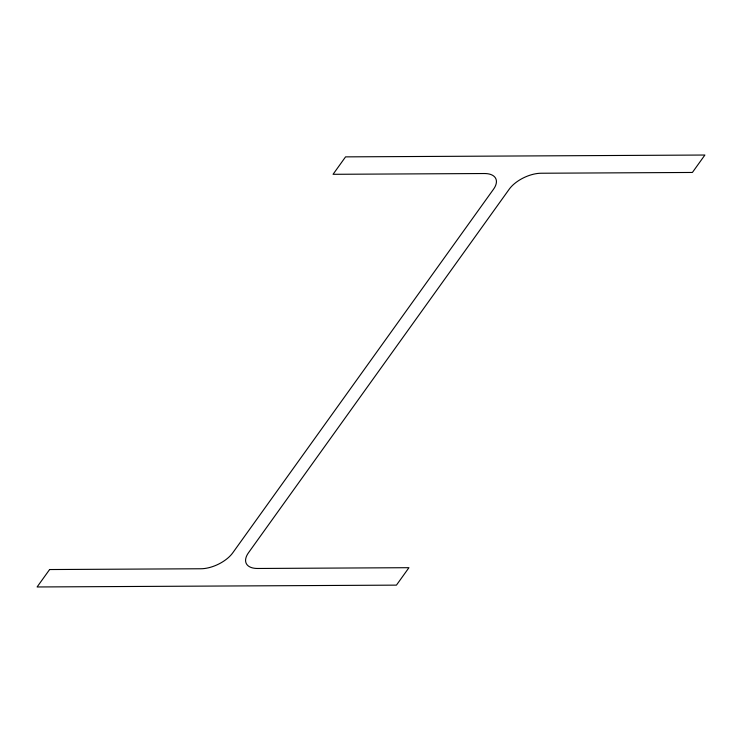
<?xml version="1.0" encoding="UTF-8"?>
<svg xmlns="http://www.w3.org/2000/svg" width="742" height="742" viewBox="0 0 742 742"><rect width="100%" height="100%" fill="white"/><g stroke="black" fill="none" stroke-linecap="round" stroke-linejoin="round"><path stroke-width="1.11" d="M49.603 569.541L37.1 586.968L396.441 585.132L408.944 567.695L257.678 568.474A25.237 12.846 -25.3 0 1 248.514 552.725L509.225 189.191A25.237 12.846 -25.3 0 1 541.131 173.238L692.397 172.459L704.9 155.032L345.559 156.868L333.056 174.305L484.322 173.526A25.237 12.846 -25.3 0 1 493.486 189.275L232.775 552.809A25.237 12.846 -25.3 0 1 200.869 568.762L49.603 569.541"/></g></svg>
